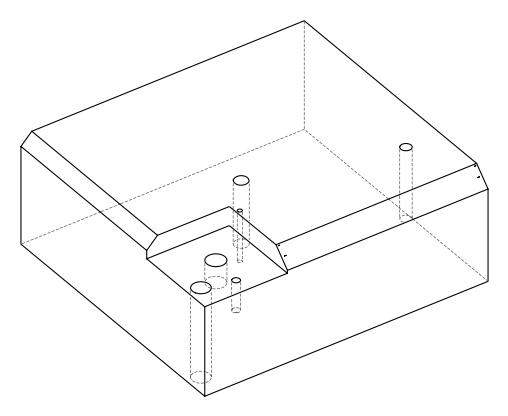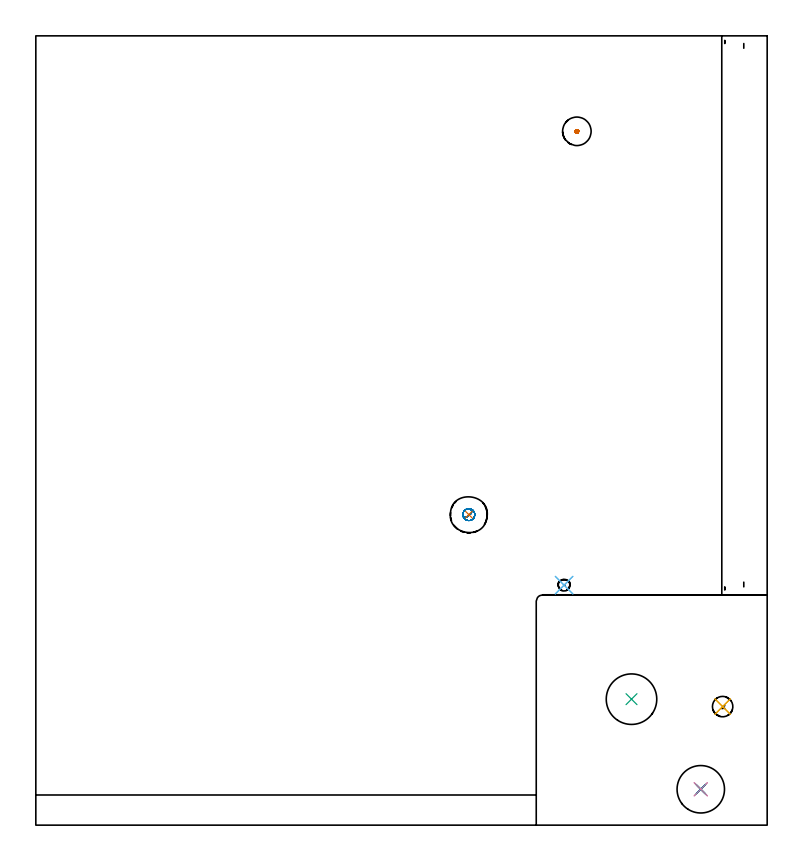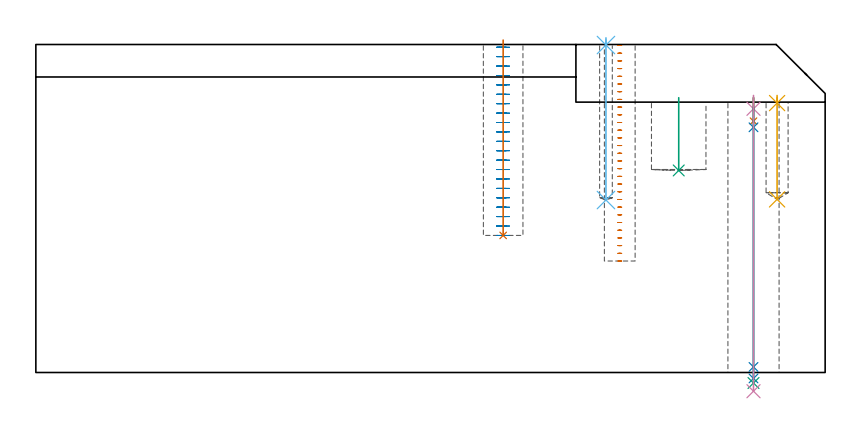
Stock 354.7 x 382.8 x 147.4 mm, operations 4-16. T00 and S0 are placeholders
(PLAN: 16 operations, 11 tool changes, 156.4 min)
(1 AREA_MILL | FG_CHAMFER_SURFACE | UGT0205_001 | 11.84 min | 26630 mm3)
(2 AREA_MILL_1 | FG_CHAMFER_SURFACE_1 | UGT0205_001 | 17.73 min | 67552 mm3)
(3 MILL_CORNER_NOTCH_RECTANGULAR | CORNER_NOTCH_RECTANGULAR | NXT0201_008 | Follow Part, ap 1.5, ae 75% | 120.4 min | 321274 mm3)
(4 MILL_BLIND_HOLE_FROM_SOLID_MATERIAL | STEP1POCKET | NXT0201_011 | Spiral | 1.03 min | 14537 mm3)
(5 MILL_BLIND_HOLE_FROM_SOLID_MATERIAL_1 | STEP1POCKET_3 | NXT0201_011 | Spiral | 2.65 min | 21349 mm3)
(6 INDEXABLE_INSERT_DRILL_BLIND_HOLE_FROM_SOLID | STEP1POCKET_1 | NXT0302_020 | 0.14 min | 14312 mm3)
(7 SPOT_DRILL | STEP1HOLE | NXT0321_9005460120000 | 0.05 min | 181 mm3)
(8 SPOT_DRILL_1 | STEP1POCKET_2 | NXT0321_9005460120000 | 0.03 min | 7 mm3)
(9 SPOT_DRILL_2 | STEP1POCKET_4 | NXT0321_9005460120000 | 0.03 min | 26 mm3)
(10 DRILL_BLIND_HOLE_INTO_CENTER | STEP1HOLE | NXT0301_028 | 0.05 min | 124 mm3)
(11 GUN_DRILL_THROUGH_HOLE | STEP1HOLE | UGT0307_001 | 0.55 min | 2199 mm3)
(12 SPADE_DRILL_TO_ENLARGE_THROUGH_HOLE | STEP1HOLE | UGT0306_005 | 0.52 min | 17512 mm3)
(13 DRILL_TO_ENLARGE_THROUGH_HOLE | STEP1HOLE | UGT0301_055 | 0.53 min | 30396 mm3)
(14 DRILL_BLIND_HOLE_INTO_CENTER_1 | STEP1POCKET_2 | UGT0301_494 | 0.19 min | 3193 mm3)
(15 DRILL_BLIND_HOLE_INTO_CENTER_2 | STEP1POCKET_4 | NXT0301_028 | 0.29 min | 1756 mm3)
(16 BORE_BLIND_HOLE | STEP1POCKET_3 | UGT0332_075 | 0.35 min | 0 mm3)
(TOOL UGT0205_001 | Chamfer Mill 20 x 3 x 45 deg. | D20 FL50 Z2)
(TOOL NXT0201_008 | ENDMILL 6mm [2P460-0600-NA 1630] | D6 FL26 Z6)
(TOOL NXT0201_011 | ENDMILL 12mm [2P460-1200-NA 1630] | D12 FL38 Z6)
(TOOL NXT0302_020 | Index. Insert Drill 24.5mm [880-D2450L25-03] | D24.5 PA176 FL74 Z2)
(TOOL NXT0321_9005460120000 | NC Spot Drill, 142deg, 12mm, Carbide, Uncoated | D12 PA142 FL30 Z2)
(TOOL NXT0301_028 | Carbide Drill 5.7mm [860.1-0570-046A1-MM 2214] | D5.7 PA140 FL70 Z2)
(TOOL UGT0307_001 | Gun Drill 5 mm | D5 PA130 FL24 Z1)
(TOOL UGT0306_005 | Spade Drill 14.5mm | D14.5 PA132 FL10 Z2)
(TOOL UGT0301_055 | Twist Drill 23 mm | D23 PA118 FL155 Z2)
(TOOL UGT0301_494 | Carbide Drill 9.9 mm | D9.9 PA118 FL87 Z2)
(TOOL UGT0332_075 | 17.75 mm Rough Boring Bar | D17.75)
(OP 4 MILL_BLIND_HOLE_FROM_SOLID_MATERIAL)
G17 G21 G94 G90
T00 M6
G54
G17 G0 G90 X262.4 Y336.5 S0 M3
G43 Z157.4 H1
Z146.941
G94 G3 X262.85 Y336.95 R0.45 F250.
X262.4 Y337.4 R0.45
X261.5 Y336.5 R0.9
X262.4 Y337.4 R-0.9
X261.95 Y336.95 R0.45
X262.4 Y336.5 R0.45
G0 Z143.483
G3 X262.85 Y336.95 R0.45
X262.4 Y337.4 R0.45
X261.5 Y336.5 R0.9
X262.4 Y337.4 R-0.9
X261.95 Y336.95 R0.45
X262.4 Y336.5 R0.45
G0 Z140.024
G3 X262.85 Y336.95 R0.45
X262.4 Y337.4 R0.45
X261.5 Y336.5 R0.9
X262.4 Y337.4 R-0.9
X261.95 Y336.95 R0.45
X262.4 Y336.5 R0.45
G0 Z136.566
G3 X262.85 Y336.95 R0.45
X262.4 Y337.4 R0.45
X261.5 Y336.5 R0.9
X262.4 Y337.4 R-0.9
X261.95 Y336.95 R0.45
X262.4 Y336.5 R0.45
G0 Z133.107
G3 X262.85 Y336.95 R0.45
X262.4 Y337.4 R0.45
X261.5 Y336.5 R0.9
X262.4 Y337.4 R-0.9
X261.95 Y336.95 R0.45
X262.4 Y336.5 R0.45
G0 Z129.648
G3 X262.85 Y336.95 R0.45
X262.4 Y337.4 R0.45
X261.5 Y336.5 R0.9
X262.4 Y337.4 R-0.9
X261.95 Y336.95 R0.45
X262.4 Y336.5 R0.45
G0 Z126.19
G3 X262.85 Y336.95 R0.45
X262.4 Y337.4 R0.45
X261.5 Y336.5 R0.9
X262.4 Y337.4 R-0.9
X261.95 Y336.95 R0.45
X262.4 Y336.5 R0.45
G0 Z122.731
G3 X262.85 Y336.95 R0.45
X262.4 Y337.4 R0.45
X261.5 Y336.5 R0.9
X262.4 Y337.4 R-0.9
X261.95 Y336.95 R0.45
X262.4 Y336.5 R0.45
G0 Z119.272
G3 X262.85 Y336.95 R0.45
X262.4 Y337.4 R0.45
X261.5 Y336.5 R0.9
X262.4 Y337.4 R-0.9
X261.95 Y336.95 R0.45
X262.4 Y336.5 R0.45
G0 Z115.814
G3 X262.85 Y336.95 R0.45
X262.4 Y337.4 R0.45
X261.5 Y336.5 R0.9
X262.4 Y337.4 R-0.9
X261.95 Y336.95 R0.45
X262.4 Y336.5 R0.45
G0 Z112.355
G3 X262.85 Y336.95 R0.45
X262.4 Y337.4 R0.45
X261.5 Y336.5 R0.9
X262.4 Y337.4 R-0.9
X261.95 Y336.95 R0.45
X262.4 Y336.5 R0.45
G0 Z108.897
G3 X262.85 Y336.95 R0.45
X262.4 Y337.4 R0.45
X261.5 Y336.5 R0.9
X262.4 Y337.4 R-0.9
X261.95 Y336.95 R0.45
X262.4 Y336.5 R0.45
G0 Z105.438
G3 X262.85 Y336.95 R0.45
X262.4 Y337.4 R0.45
X261.5 Y336.5 R0.9
X262.4 Y337.4 R-0.9
X261.95 Y336.95 R0.45
X262.4 Y336.5 R0.45
G0 Z101.979
G3 X262.85 Y336.95 R0.45
X262.4 Y337.4 R0.45
X261.5 Y336.5 R0.9
X262.4 Y337.4 R-0.9
X261.95 Y336.95 R0.45
X262.4 Y336.5 R0.45
G0 Z98.521
G3 X262.85 Y336.95 R0.45
X262.4 Y337.4 R0.45
X261.5 Y336.5 R0.9
X262.4 Y337.4 R-0.9
X261.95 Y336.95 R0.45
X262.4 Y336.5 R0.45
G0 Z95.062
G3 X262.85 Y336.95 R0.45
X262.4 Y337.4 R0.45
X261.5 Y336.5 R0.9
X262.4 Y337.4 R-0.9
X261.95 Y336.95 R0.45
X262.4 Y336.5 R0.45
G0 Z91.603
G3 X262.85 Y336.95 R0.45
X262.4 Y337.4 R0.45
X261.5 Y336.5 R0.9
X262.4 Y337.4 R-0.9
X261.95 Y336.95 R0.45
X262.4 Y336.5 R0.45
G0 Z88.145
G3 X262.85 Y336.95 R0.45
X262.4 Y337.4 R0.45
X261.5 Y336.5 R0.9
X262.4 Y337.4 R-0.9
X261.95 Y336.95 R0.45
X262.4 Y336.5 R0.45
G0 Z84.686
G3 X262.85 Y336.95 R0.45
X262.4 Y337.4 R0.45
X261.5 Y336.5 R0.9
X262.4 Y337.4 R-0.9
X261.95 Y336.95 R0.45
X262.4 Y336.5 R0.45
G0 Z81.228
G3 X262.85 Y336.95 R0.45
X262.4 Y337.4 R0.45
X261.5 Y336.5 R0.9
X262.4 Y337.4 R-0.9
X261.95 Y336.95 R0.45
X262.4 Y336.5 R0.45
G0 Z77.769
G3 X262.85 Y336.95 R0.45
X262.4 Y337.4 R0.45
X261.5 Y336.5 R0.9
X262.4 Y337.4 R-0.9
X261.95 Y336.95 R0.45
X262.4 Y336.5 R0.45
G0 Z74.31
G3 X262.85 Y336.95 R0.45
X262.4 Y337.4 R0.45
X261.5 Y336.5 R0.9
X262.4 Y337.4 R-0.9
X261.95 Y336.95 R0.45
X262.4 Y336.5 R0.45
G0 Z70.852
G3 X262.85 Y336.95 R0.45
X262.4 Y337.4 R0.45
X261.5 Y336.5 R0.9
X262.4 Y337.4 R-0.9
X261.95 Y336.95 R0.45
X262.4 Y336.5 R0.45
G0 Z67.393
G3 X262.85 Y336.95 R0.45
X262.4 Y337.4 R0.45
X261.5 Y336.5 R0.9
X262.4 Y337.4 R-0.9
X261.95 Y336.95 R0.45
X262.4 Y336.5 R0.45
G0 Z63.934
G3 X262.85 Y336.95 R0.45
X262.4 Y337.4 R0.45
X261.5 Y336.5 R0.9
X262.4 Y337.4 R-0.9
X261.95 Y336.95 R0.45
X262.4 Y336.5 R0.45
G0 Z60.476
G3 X262.85 Y336.95 R0.45
X262.4 Y337.4 R0.45
X261.5 Y336.5 R0.9
X262.4 Y337.4 R-0.9
X261.95 Y336.95 R0.45
X262.4 Y336.5 R0.45
G0 Z57.017
G3 X262.85 Y336.95 R0.45
X262.4 Y337.4 R0.45
X261.5 Y336.5 R0.9
X262.4 Y337.4 R-0.9
X261.95 Y336.95 R0.45
X262.4 Y336.5 R0.45
G0 Z53.559
G3 X262.85 Y336.95 R0.45
X262.4 Y337.4 R0.45
X261.5 Y336.5 R0.9
X262.4 Y337.4 R-0.9
X261.95 Y336.95 R0.45
X262.4 Y336.5 R0.45
G0 Z157.4
Z50.1
G3 X262.85 Y336.95 R0.45
X262.4 Y337.4 R0.45
X261.5 Y336.5 R0.9
X262.4 Y337.4 R-0.9
X261.95 Y336.95 R0.45
X262.4 Y336.5 R0.45
G0 Z157.4
M5
M2
(OP 5 MILL_BLIND_HOLE_FROM_SOLID_MATERIAL_1)
G17 G21 G94 G90
T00 M6
G54
G17 G0 G90 X210. Y150.6 S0 M3
G43 Z157.4 H1
Z146.171
G94 G3 X210.144 Y153.356 R1.382 F250.
X207.116 Y150.903 R2.756
X209.697 Y147.716 R2.9
X207.116 Y150.903 R-2.9
X208.406 Y149.31 R1.45
X210. Y150.6 R1.45
G0 Z141.943
G3 X210.144 Y153.356 R1.382
X207.116 Y150.903 R2.756
X209.697 Y147.716 R2.9
X207.116 Y150.903 R-2.9
X208.406 Y149.31 R1.45
X210. Y150.6 R1.45
G0 Z137.714
G3 X210.144 Y153.356 R1.382
X207.116 Y150.903 R2.756
X209.697 Y147.716 R2.9
X207.116 Y150.903 R-2.9
X208.406 Y149.31 R1.45
X210. Y150.6 R1.45
G0 Z133.486
G3 X210.144 Y153.356 R1.382
X207.116 Y150.903 R2.756
X209.697 Y147.716 R2.9
X207.116 Y150.903 R-2.9
X208.406 Y149.31 R1.45
X210. Y150.6 R1.45
G0 Z129.257
G3 X210.144 Y153.356 R1.382
X207.116 Y150.903 R2.756
X209.697 Y147.716 R2.9
X207.116 Y150.903 R-2.9
X208.406 Y149.31 R1.45
X210. Y150.6 R1.45
G0 Z125.029
G3 X210.144 Y153.356 R1.382
X207.116 Y150.903 R2.756
X209.697 Y147.716 R2.9
X207.116 Y150.903 R-2.9
X208.406 Y149.31 R1.45
X210. Y150.6 R1.45
G0 Z120.8
G3 X210.144 Y153.356 R1.382
X207.116 Y150.903 R2.756
X209.697 Y147.716 R2.9
X207.116 Y150.903 R-2.9
X208.406 Y149.31 R1.45
X210. Y150.6 R1.45
G0 Z116.571
G3 X210.144 Y153.356 R1.382
X207.116 Y150.903 R2.756
X209.697 Y147.716 R2.9
X207.116 Y150.903 R-2.9
X208.406 Y149.31 R1.45
X210. Y150.6 R1.45
G0 Z112.343
G3 X210.144 Y153.356 R1.382
X207.116 Y150.903 R2.756
X209.697 Y147.716 R2.9
X207.116 Y150.903 R-2.9
X208.406 Y149.31 R1.45
X210. Y150.6 R1.45
G0 Z108.114
G3 X210.144 Y153.356 R1.382
X207.116 Y150.903 R2.756
X209.697 Y147.716 R2.9
X207.116 Y150.903 R-2.9
X208.406 Y149.31 R1.45
X210. Y150.6 R1.45
G0 Z103.886
G3 X210.144 Y153.356 R1.382
X207.116 Y150.903 R2.756
X209.697 Y147.716 R2.9
X207.116 Y150.903 R-2.9
X208.406 Y149.31 R1.45
X210. Y150.6 R1.45
G0 Z99.657
G3 X210.144 Y153.356 R1.382
X207.116 Y150.903 R2.756
X209.697 Y147.716 R2.9
X207.116 Y150.903 R-2.9
X208.406 Y149.31 R1.45
X210. Y150.6 R1.45
G0 Z95.429
G3 X210.144 Y153.356 R1.382
X207.116 Y150.903 R2.756
X209.697 Y147.716 R2.9
X207.116 Y150.903 R-2.9
X208.406 Y149.31 R1.45
X210. Y150.6 R1.45
G0 Z91.2
G3 X210.144 Y153.356 R1.382
X207.116 Y150.903 R2.756
X209.697 Y147.716 R2.9
X207.116 Y150.903 R-2.9
X208.406 Y149.31 R1.45
X210. Y150.6 R1.45
G0 Z86.971
G3 X210.144 Y153.356 R1.382
X207.116 Y150.903 R2.756
X209.697 Y147.716 R2.9
X207.116 Y150.903 R-2.9
X208.406 Y149.31 R1.45
X210. Y150.6 R1.45
G0 Z82.743
G3 X210.144 Y153.356 R1.382
X207.116 Y150.903 R2.756
X209.697 Y147.716 R2.9
X207.116 Y150.903 R-2.9
X208.406 Y149.31 R1.45
X210. Y150.6 R1.45
G0 Z78.514
G3 X210.144 Y153.356 R1.382
X207.116 Y150.903 R2.756
X209.697 Y147.716 R2.9
X207.116 Y150.903 R-2.9
X208.406 Y149.31 R1.45
X210. Y150.6 R1.45
G0 Z74.286
G3 X210.144 Y153.356 R1.382
X207.116 Y150.903 R2.756
X209.697 Y147.716 R2.9
X207.116 Y150.903 R-2.9
X208.406 Y149.31 R1.45
X210. Y150.6 R1.45
G0 Z70.057
G3 X210.144 Y153.356 R1.382
X207.116 Y150.903 R2.756
X209.697 Y147.716 R2.9
X207.116 Y150.903 R-2.9
X208.406 Y149.31 R1.45
X210. Y150.6 R1.45
G0 Z65.829
G3 X210.144 Y153.356 R1.382
X207.116 Y150.903 R2.756
X209.697 Y147.716 R2.9
X207.116 Y150.903 R-2.9
X208.406 Y149.31 R1.45
X210. Y150.6 R1.45
G0 Z61.6
G3 X210.144 Y153.356 R1.382
X207.116 Y150.903 R2.756
X209.697 Y147.716 R2.9
X207.116 Y150.903 R-2.9
X208.406 Y149.31 R1.45
X210. Y150.6 R1.45
G0 Z157.4
M5
M2
(OP 6 INDEXABLE_INSERT_DRILL_BLIND_HOLE_FROM_SOLID)
G17 G21 G94 G90
T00 M6
G54
G17 G0 G90 X288.9 Y61.1 S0 M3
G43 Z157.4 H1
G94 G81 G98 Z90.8 F250. R123.5
G80
M5
M2
(OP 7 SPOT_DRILL)
G17 G21 G94 G90
T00 M6
G54
G17 G0 G90 X322.5 Y17.4 S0 M3
G43 Z157.4 H0
G94 G81 G98 Z118.5 F250. R124.5
G80
M5
M2
(OP 8 SPOT_DRILL_1)
G17 G21 G94 G90
T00 M6
G54
G17 G0 G90 X333.1 Y57.5 S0 M3
G43 Z157.4 H0
G94 G81 G98 Z121.074 F250. R124.5
G80
M5
M2
(OP 9 SPOT_DRILL_2)
G17 G21 G94 G90
T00 M6
G54
G17 G0 G90 X256.2 Y116.4 S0 M3
G43 Z157.4 H0
G94 G81 G98 Z147.155 F250. R150.4
G80
M5
M2
(OP 10 DRILL_BLIND_HOLE_INTO_CENTER)
G17 G21 G94 G90
T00 M6
G54
G17 G0 G90 X322.5 Y17.4 S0 M3
G43 Z157.4 H1
G94 G81 G98 Z112.95 F250. R123.5
G80
M5
M2
(OP 11 GUN_DRILL_THROUGH_HOLE)
G17 G21 G94 G90
T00 M6
G54
G17 G0 G90 X322.5 Y17.4 M8
G43 Z157.4 H0
Z119.38
S716 M3
G94 G1 Z110.194 F125. M26
G4 X.084
Z2.5 F250.
G4 X.084
Z-2.666 F125.
G4 X.084
M5
M9
G0 Z119.38
Z157.4
M2
(OP 12 SPADE_DRILL_TO_ENLARGE_THROUGH_HOLE)
G17 G21 G94 G90
T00 M6
G54
G17 G0 G90 X322.5 Y17.4 S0 M3
G43 Z157.4 H0
G94 G73 G98 Z-4.728 F250. Q14.025 R123.5
G80
M5
M2
(OP 13 DRILL_TO_ENLARGE_THROUGH_HOLE)
G17 G21 G94 G90
T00 M6
G54
G17 G0 G90 X322.5 Y17.4 S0 M3
G43 Z157.4 H0
G94 G73 G98 Z-8.41 F250. Q21.652 R123.5
G80
M5
M2
(OP 14 DRILL_BLIND_HOLE_INTO_CENTER_1)
G17 G21 G94 G90
T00 M6
G54
G17 G0 G90 X333.1 Y57.5 S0 M3
G43 Z157.4 H0
G94 G81 G98 Z77.8 F250. R123.5
G80
M5
M2
(OP 15 DRILL_BLIND_HOLE_INTO_CENTER_2)
G17 G21 G94 G90
T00 M6
G54
G17 G0 G90 X256.2 Y116.4 S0 M3
G43 Z157.4 H1
G94 G81 G98 Z77.5 F250. R149.4
G80
M5
M2
(OP 16 BORE_BLIND_HOLE)
G17 G21 G94 G90
T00 M6
G54
G17 G0 G90 X210. Y150.6 S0 M3
G43 Z157.4 H0
G94 G85 G98 Z61.6 F250. R149.4
G80
M5
M2
